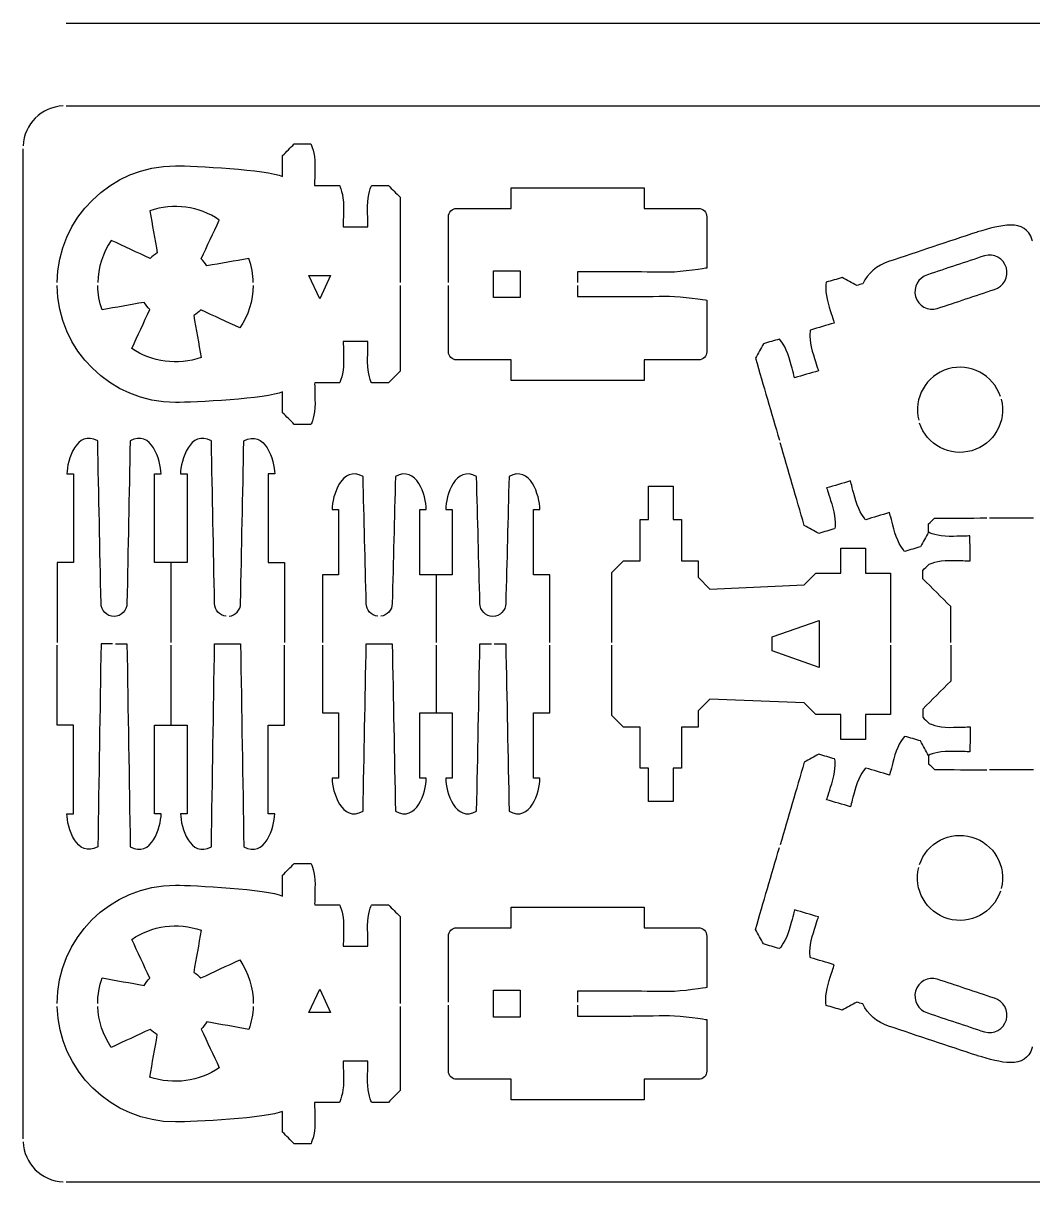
# Model space of a CAD drawing. Extents: x 0 to 680, y 0 to 410.
# Drawn here: x 0 to 122, y 0 to 140 of the extents above; entities that cross this region are included whole.
import ezdxf

# ---------------------------------------------------------------- set-up
doc = ezdxf.new("R2010")
doc.units = 0
doc.header["$MEASUREMENT"] = 0
doc.layers.add('DEFAULT', color=18, linetype='CONTINUOUS')

msp = doc.modelspace()

# ---------------------------------------------------------------- linework, layer by layer
at = {"layer": 'DEFAULT', "color": 1}
for points in [[(5.18, 140), (214.83, 140)], [(5.18, 130), (214.83, 130)], [(0, 5.18), (0, 124.83)], [(71.12, 65.18), (71.12, 73.63), (72.53, 75.05), (74.54, 75.05), (74.54, 80.05), (75.53, 80.05), (75.53, 84.05), (78.54, 84.05), (78.54, 80.05), (79.53, 80.05), (79.53, 75.05), (81.53, 75.05), (81.53, 73.05), (82.95, 71.63), (94.36, 72.13), (95.78, 73.55), (98.78, 73.55), (98.78, 76.55), (101.77, 76.55), (101.77, 73.55), (104.78, 73.55), (104.78, 65.18)], [(116.76, 80.22), (122.06, 80.24)], [(104.78, 64.83), (104.78, 56.46), (101.77, 56.46), (101.77, 53.46), (98.78, 53.46), (98.78, 56.46), (95.78, 56.46), (94.36, 57.87), (82.95, 58.34), (81.53, 56.93), (81.53, 54.96), (79.53, 54.96), (79.53, 49.97), (78.54, 49.97), (78.54, 45.97), (75.53, 45.97), (75.53, 49.97), (74.54, 49.97), (74.54, 54.96), (72.53, 54.96), (71.12, 56.34), (71.12, 64.83)], [(122.06, 49.78), (116.76, 49.79)], [(5.18, 0), (214.83, 0)]]:
    msp.add_lwpolyline(points, dxfattribs=at)
for points in [[(37.15, 109.53), (35.83, 106.7), (34.51, 109.53)], [(56.82, 110.09), (60.06, 110.09), (60.06, 106.85), (56.82, 106.85)], [(96.17, 62.17), (90.51, 64.17), (90.51, 65.84), (96.17, 67.84)], [(34.51, 20.48), (35.83, 23.3), (37.15, 20.48)], [(56.82, 23.17), (60.06, 23.17), (60.06, 19.92), (56.82, 19.92)]]:
    msp.add_lwpolyline(points, close=True, dxfattribs=at)
for points in [[(4.83, 130), (2.21, 129.91), (0.1, 127.8), (0.01, 125.18)], [(0.01, 4.83), (0.1, 2.2), (2.21, 0.1), (4.83, 0.01)]]:
    msp.add_open_spline(points, degree=3, dxfattribs=at)
for points, knots in [([(4.11, 108.65), (4.21, 116.45), (10.59, 122.77), (18.41, 122.77), (20.52, 122.77), (29.53, 122.31), (31.34, 121.48), (31.34, 122.32), (31.34, 123.16), (31.34, 124), (31.81, 124.47), (32.28, 124.94), (32.75, 125.41), (33.42, 125.41), (34.09, 125.41), (34.75, 125.41), (34.81, 125.41), (35.25, 124.28), (35.25, 122.91), (35.25, 121.52), (35.2, 120.75), (35.2, 120.4), (36.2, 120.4), (37.2, 120.4), (38.2, 120.4), (38.2, 120.4), (38.2, 120.4), (38.21, 120.4), (38.26, 120.4), (38.71, 119.28), (38.71, 117.9), (38.71, 116.52), (38.65, 115.74), (38.66, 115.4), (39.66, 115.4), (40.66, 115.4), (41.66, 115.4), (41.66, 115.74), (41.61, 116.52), (41.61, 117.9), (41.61, 119.28), (42.06, 120.4), (42.12, 120.4), (42.79, 120.4), (43.45, 120.4), (44.12, 120.4), (44.59, 119.93), (45.06, 119.46), (45.53, 118.99), (45.53, 115.54), (45.53, 112.09), (45.53, 108.65)], [0, 0, 0, 0, 1, 1, 1, 2, 2, 2, 9.12, 9.12, 9.12, 14.790996, 14.790996, 14.790996, 20.461005, 20.461005, 20.461005, 21.461005, 21.461005, 21.461005, 22.461005, 22.461005, 22.461005, 30.941005, 30.941005, 30.941005, 30.972628, 30.972628, 30.972628, 31.972628, 31.972628, 31.972628, 32.972628, 32.972628, 32.972628, 41.462628, 41.462628, 41.462628, 42.462628, 42.462628, 42.462628, 43.462628, 43.462628, 43.462628, 49.132628, 49.132628, 49.132628, 54.789482, 54.789482, 54.789482, 84.099482, 84.099482, 84.099482, 84.099482]), ([(51.37, 108.65), (51.37, 111.3), (51.37, 113.96), (51.37, 116.62), (51.37, 117.17), (51.82, 117.62), (52.37, 117.62), (54.56, 117.62), (56.75, 117.62), (58.94, 117.62), (58.94, 118.45), (58.94, 119.29), (58.94, 120.12), (64.3, 120.12), (69.67, 120.12), (75.03, 120.12), (75.03, 119.29), (75.03, 118.45), (75.03, 117.62), (77.22, 117.62), (79.4, 117.62), (81.59, 117.62), (82.14, 117.62), (82.59, 117.17), (82.59, 116.62), (82.59, 114.55), (82.59, 112.49), (82.59, 110.42), (82.59, 110.36), (79.47, 109.92), (78.09, 109.91), (76.71, 109.91), (73.8, 109.96), (73.46, 109.96), (71.3, 109.96), (69.14, 109.96), (66.98, 109.96), (66.98, 109.52), (66.98, 109.08), (66.98, 108.65)], [0, 0, 0, 0, 22.59, 22.59, 22.59, 23.59, 23.59, 23.59, 42.2, 42.2, 42.2, 49.29, 49.29, 49.29, 94.9, 94.9, 94.9, 101.99, 101.99, 101.99, 120.59, 120.59, 120.59, 121.59, 121.59, 121.59, 139.151, 139.151, 139.151, 140.151, 140.151, 140.151, 141.151, 141.151, 141.151, 159.521, 159.521, 159.521, 163.241, 163.241, 163.241, 163.241]), ([(27.8, 108.65), (27.78, 109.63), (27.61, 110.62), (27.27, 111.57), (25.57, 111.27), (23.88, 110.97), (22.18, 110.68), (22, 110.99), (21.77, 111.28), (21.51, 111.54), (22.24, 113.1), (22.97, 114.66), (23.7, 116.22), (21.27, 117.88), (18.15, 118.33), (15.31, 117.33), (15.61, 115.63), (15.91, 113.94), (16.21, 112.24), (15.89, 112.06), (15.6, 111.83), (15.34, 111.58), (13.78, 112.3), (12.21, 113.03), (10.65, 113.76), (9.62, 112.25), (9.05, 110.47), (9.02, 108.65)], [0, 0, 0, 0, 1, 1, 1, 15.651843, 15.651843, 15.651843, 16.651843, 16.651843, 16.651843, 31.293648, 31.293648, 31.293648, 32.293648, 32.293648, 32.293648, 46.956091, 46.956091, 46.956091, 47.956091, 47.956091, 47.956091, 62.616507, 62.616507, 62.616507, 63.616507, 63.616507, 63.616507, 63.616507]), ([(121.93, 113.69), (121.92, 113.73), (121.91, 113.77), (121.9, 113.8), (121.1, 116.51), (118.02, 115.57), (115.31, 114.78), (115.29, 114.78), (115.27, 114.77), (115.25, 114.77), (111.69, 113.58), (108.12, 112.39), (104.56, 111.19), (103.14, 110.76), (102.04, 109.76), (101.44, 108.52), (101.2, 108.45), (100.95, 108.37), (100.7, 108.3), (100.11, 108.62), (99.53, 108.94), (98.94, 109.26), (98.3, 109.07), (97.66, 108.89), (97.02, 108.7), (96.97, 108.69), (96.86, 107.48), (97.24, 106.16), (97.63, 104.83), (97.9, 104.1), (97.99, 103.77), (97.03, 103.49), (96.08, 103.21), (95.12, 102.93), (95.12, 102.93), (95.11, 102.93), (95.11, 102.93), (95.06, 102.91), (94.94, 101.71), (95.33, 100.39), (95.72, 99.07), (95.98, 98.33), (96.08, 98), (95.12, 97.72), (94.16, 97.44), (93.2, 97.16), (93.1, 97.48), (92.93, 98.25), (92.54, 99.58), (92.15, 100.9), (91.42, 101.85), (91.36, 101.83), (90.72, 101.64), (90.08, 101.46), (89.44, 101.27), (89.12, 100.69), (88.8, 100.1), (88.48, 99.52), (89.44, 96.22), (90.4, 92.92), (91.37, 89.61)], [0, 0, 0, 0, 0.343862, 0.343862, 0.343862, 1.343862, 1.343862, 1.343862, 1.499104, 1.499104, 1.499104, 33.466576, 33.466576, 33.466576, 34.466576, 34.466576, 34.466576, 36.675658, 36.675658, 36.675658, 42.350056, 42.350056, 42.350056, 48.01486, 48.01486, 48.01486, 49.01486, 49.01486, 49.01486, 50.01486, 50.01486, 50.01486, 58.498192, 58.498192, 58.498192, 58.529815, 58.529815, 58.529815, 59.529815, 59.529815, 59.529815, 60.529815, 60.529815, 60.529815, 69.023024, 69.023024, 69.023024, 70.023024, 70.023024, 70.023024, 71.023024, 71.023024, 71.023024, 76.690625, 76.690625, 76.690625, 82.357126, 82.357126, 82.357126, 111.596566, 111.596566, 111.596566, 111.596566]), ([(116.15, 111.9), (117.27, 112.23), (118.45, 111.58), (118.78, 110.46), (119.1, 109.33), (118.46, 108.15), (117.33, 107.83), (115.04, 107.06), (112.74, 106.29), (110.44, 105.53), (109.32, 105.2), (108.14, 105.85), (107.82, 106.97), (107.49, 108.09), (108.13, 109.27), (109.26, 109.6), (111.55, 110.37), (113.85, 111.13), (116.15, 111.9)], [20.588009, 20.588009, 20.588009, 20.588009, 21.588009, 21.588009, 21.588009, 22.588009, 22.588009, 22.588009, 43.173489, 43.173489, 43.173489, 44.173489, 44.173489, 44.173489, 45.173489, 45.173489, 45.173489, 65.761498, 65.761498, 65.761498, 65.761498]), ([(45.53, 108.29), (45.53, 104.84), (45.53, 101.39), (45.53, 97.94), (45.06, 97.47), (44.59, 97), (44.12, 96.53), (43.45, 96.53), (42.79, 96.53), (42.12, 96.53), (42.07, 96.53), (41.62, 97.65), (41.62, 99.03), (41.62, 100.41), (41.67, 101.19), (41.66, 101.53), (40.67, 101.53), (39.67, 101.53), (38.67, 101.54), (38.67, 101.19), (38.72, 100.42), (38.72, 99.03), (38.71, 97.65), (38.27, 96.53), (38.21, 96.53), (37.21, 96.53), (36.21, 96.53), (35.22, 96.53), (35.21, 96.2), (35.26, 95.41), (35.26, 94.03), (35.26, 92.65), (34.82, 91.53), (34.76, 91.53), (34.09, 91.53), (33.42, 91.53), (32.76, 91.53), (32.28, 92), (31.81, 92.47), (31.34, 92.94), (31.34, 93.78), (31.34, 94.62), (31.34, 95.46), (29.54, 94.63), (20.53, 94.17), (18.41, 94.17), (10.58, 94.17), (4.21, 100.48), (4.11, 108.29)], [0, 0, 0, 0, 29.351, 29.351, 29.351, 35.007854, 35.007854, 35.007854, 40.677861, 40.677861, 40.677861, 41.677861, 41.677861, 41.677861, 42.677861, 42.677861, 42.677861, 51.157887, 51.157887, 51.157887, 52.157887, 52.157887, 52.157887, 53.157887, 53.157887, 53.157887, 61.647893, 61.647893, 61.647893, 62.647893, 62.647893, 62.647893, 63.647893, 63.647893, 63.647893, 69.317893, 69.317893, 69.317893, 74.981823, 74.981823, 74.981823, 82.122823, 82.122823, 82.122823, 83.122823, 83.122823, 83.122823, 84.122823, 84.122823, 84.122823, 84.122823]), ([(27.8, 108.29), (27.76, 106.47), (27.2, 104.69), (26.17, 103.18), (24.6, 103.91), (23.04, 104.64), (21.48, 105.37), (21.22, 105.1), (20.93, 104.88), (20.61, 104.7), (20.91, 103), (21.21, 101.3), (21.51, 99.61), (18.66, 98.6), (15.54, 99.06), (13.12, 100.7), (13.85, 102.27), (14.58, 103.83), (15.3, 105.39), (15.04, 105.66), (14.82, 105.95), (14.63, 106.27), (12.94, 105.97), (11.24, 105.67), (9.54, 105.37), (9.2, 106.33), (9.03, 107.31), (9.02, 108.29)], [0, 0, 0, 0, 1, 1, 1, 15.655579, 15.655579, 15.655579, 16.655579, 16.655579, 16.655579, 31.310144, 31.310144, 31.310144, 32.310144, 32.310144, 32.310144, 46.976114, 46.976114, 46.976114, 47.976114, 47.976114, 47.976114, 62.629868, 62.629868, 62.629868, 63.629868, 63.629868, 63.629868, 63.629868]), ([(66.98, 108.29), (66.98, 107.85), (66.98, 107.41), (66.98, 106.96), (69.14, 106.96), (71.3, 106.96), (73.46, 106.96), (73.8, 106.96), (76.71, 107.01), (78.09, 107.01), (79.45, 107.01), (82.56, 106.58), (82.59, 106.52), (82.59, 104.45), (82.59, 102.38), (82.59, 100.31), (82.59, 99.76), (82.14, 99.32), (81.59, 99.32), (79.4, 99.32), (77.22, 99.32), (75.03, 99.32), (75.03, 98.48), (75.03, 97.65), (75.03, 96.82), (69.67, 96.82), (64.3, 96.82), (58.94, 96.82), (58.94, 97.65), (58.94, 98.48), (58.94, 99.32), (56.75, 99.32), (54.56, 99.32), (52.37, 99.32), (51.82, 99.32), (51.37, 99.76), (51.37, 100.31), (51.37, 102.97), (51.37, 105.63), (51.37, 108.29)], [0, 0, 0, 0, 3.78, 3.78, 3.78, 22.150002, 22.150002, 22.150002, 23.150002, 23.150002, 23.150002, 24.150002, 24.150002, 24.150002, 41.740002, 41.740002, 41.740002, 42.740002, 42.740002, 42.740002, 61.340002, 61.340002, 61.340002, 68.420002, 68.420002, 68.420002, 114.030002, 114.030002, 114.030002, 121.110002, 121.110002, 121.110002, 139.720002, 139.720002, 139.720002, 140.720002, 140.720002, 140.720002, 163.340002, 163.340002, 163.340002, 163.340002]), ([(118.06, 94.9), (117.2, 97.52), (114.41, 99.01), (111.74, 98.23), (109.07, 97.45), (107.52, 94.69), (108.2, 92.02)], [0, 0, 0, 0, 1, 1, 1, 2, 2, 2, 2]), ([(118.16, 94.56), (118.84, 91.89), (117.29, 89.13), (114.62, 88.35), (111.95, 87.58), (109.16, 89.06), (108.3, 91.68)], [0, 0, 0, 0, 1, 1, 1, 2, 2, 2, 2]), ([(17.84, 74.85), (17.18, 74.85), (16.53, 74.85), (15.88, 74.85), (15.87, 78.42), (15.87, 81.98), (15.87, 85.55), (16.13, 85.55), (16.4, 85.55), (16.66, 85.55), (16.66, 87.18), (15.48, 90.96), (12.93, 89.53), (12.8, 82.98), (12.67, 76.44), (12.54, 69.9), (12.54, 69.03), (11.84, 68.33), (10.98, 68.33), (10.11, 68.33), (9.41, 69.03), (9.41, 69.9), (9.28, 76.44), (9.14, 82.98), (9.01, 89.53), (6.46, 90.96), (5.29, 87.18), (5.29, 85.55), (5.55, 85.55), (5.81, 85.55), (6.07, 85.55), (6.07, 81.98), (6.07, 78.42), (6.07, 74.85), (5.42, 74.85), (4.76, 74.85), (4.11, 74.85), (4.11, 71.63), (4.11, 68.41), (4.11, 65.18)], [0, 0, 0, 0, 5.56, 5.56, 5.56, 35.890002, 35.890002, 35.890002, 38.120002, 38.120002, 38.120002, 39.120002, 39.120002, 39.120002, 94.772072, 94.772072, 94.772072, 95.772072, 95.772072, 95.772072, 96.772072, 96.772072, 96.772072, 152.424143, 152.424143, 152.424143, 153.424143, 153.424143, 153.424143, 155.654143, 155.654143, 155.654143, 185.984143, 185.984143, 185.984143, 191.544143, 191.544143, 191.544143, 218.943143, 218.943143, 218.943143, 218.943143]), ([(24.53, 68.34), (23.74, 68.43), (23.13, 69.09), (23.13, 69.9), (23, 76.44), (22.87, 82.98), (22.74, 89.53), (20.19, 90.96), (19.01, 87.18), (19.01, 85.55), (19.27, 85.55), (19.53, 85.55), (19.8, 85.55), (19.8, 81.98), (19.8, 78.42), (19.8, 74.85), (19.14, 74.85), (18.49, 74.85), (17.84, 74.85), (17.84, 71.63), (17.84, 68.41), (17.84, 65.18)], [0, 0, 0, 0, 1, 1, 1, 56.652271, 56.652271, 56.652271, 57.652271, 57.652271, 57.652271, 59.872271, 59.872271, 59.872271, 90.202271, 90.202271, 90.202271, 95.752271, 95.752271, 95.752271, 123.151271, 123.151271, 123.151271, 123.151271]), ([(24.88, 68.34), (25.66, 68.43), (26.27, 69.09), (26.27, 69.9), (26.4, 76.44), (26.53, 82.98), (26.66, 89.53), (29.21, 90.96), (30.39, 87.18), (30.39, 85.55), (30.12, 85.55), (29.86, 85.55), (29.6, 85.55), (29.6, 81.98), (29.6, 78.42), (29.6, 74.85), (30.26, 74.85), (30.91, 74.85), (31.56, 74.85), (31.56, 71.63), (31.56, 68.41), (31.56, 65.18)], [0, 0, 0, 0, 1, 1, 1, 56.652071, 56.652071, 56.652071, 57.652071, 57.652071, 57.652071, 59.882071, 59.882071, 59.882071, 90.212072, 90.212072, 90.212072, 95.762072, 95.762072, 95.762072, 123.161072, 123.161072, 123.161072, 123.161072]), ([(109.39, 78.49), (109.07, 77.91), (108.75, 77.33), (108.43, 76.75), (107.79, 76.56), (107.15, 76.37), (106.51, 76.18), (106.44, 76.18), (105.71, 77.13), (105.32, 78.44), (104.94, 79.77), (104.77, 80.53), (104.67, 80.86), (103.71, 80.57), (102.75, 80.29), (101.79, 80.01), (101.72, 80.01), (100.99, 80.95), (100.6, 82.27), (100.22, 83.6), (100.05, 84.36), (99.95, 84.69), (98.99, 84.41), (98.03, 84.12), (97.07, 83.84), (97.17, 83.52), (97.44, 82.78), (97.82, 81.46), (98.21, 80.14), (98.09, 78.93), (98.04, 78.92), (97.4, 78.73), (96.76, 78.54), (96.12, 78.35), (95.54, 78.68), (94.95, 79), (94.37, 79.32), (93.4, 82.64), (92.43, 85.96), (91.46, 89.28)], [0, 0, 0, 0, 5.661669, 5.661669, 5.661669, 11.338869, 11.338869, 11.338869, 12.338869, 12.338869, 12.338869, 13.338869, 13.338869, 13.338869, 21.83236, 21.83236, 21.83236, 22.83236, 22.83236, 22.83236, 23.83236, 23.83236, 23.83236, 32.325569, 32.325569, 32.325569, 33.325569, 33.325569, 33.325569, 34.325569, 34.325569, 34.325569, 40.002769, 40.002769, 40.002769, 45.663956, 45.663956, 45.663956, 75.082516, 75.082516, 75.082516, 75.082516]), ([(42.84, 68.34), (42.06, 68.43), (41.45, 69.09), (41.45, 69.9), (41.32, 75.01), (41.19, 80.12), (41.06, 85.23), (38.51, 86.65), (37.33, 82.88), (37.33, 81.25), (37.59, 81.25), (37.85, 81.25), (38.11, 81.25), (38.11, 78.62), (38.11, 75.98), (38.11, 73.35), (37.46, 73.35), (36.81, 73.35), (36.16, 73.35), (36.16, 70.63), (36.16, 67.91), (36.16, 65.18)], [0, 0, 0, 0, 1, 1, 1, 44.464433, 44.464433, 44.464433, 45.464433, 45.464433, 45.464433, 47.684433, 47.684433, 47.684433, 70.085433, 70.085433, 70.085433, 75.635433, 75.635433, 75.635433, 98.774433, 98.774433, 98.774433, 98.774433]), ([(49.88, 73.35), (49.23, 73.35), (48.57, 73.35), (47.92, 73.35), (47.92, 75.98), (47.92, 78.62), (47.92, 81.25), (48.18, 81.25), (48.44, 81.25), (48.7, 81.25), (48.7, 82.88), (47.53, 86.65), (44.98, 85.23), (44.85, 80.12), (44.72, 75.01), (44.59, 69.9), (44.59, 69.09), (43.98, 68.43), (43.2, 68.34)], [0, 0, 0, 0, 5.55, 5.55, 5.55, 27.950002, 27.950002, 27.950002, 30.180002, 30.180002, 30.180002, 31.180002, 31.180002, 31.180002, 74.644178, 74.644178, 74.644178, 75.644178, 75.644178, 75.644178, 75.644178]), ([(63.61, 65.18), (63.61, 67.91), (63.61, 70.63), (63.61, 73.35), (62.95, 73.35), (62.3, 73.35), (61.64, 73.35), (61.64, 75.98), (61.64, 78.62), (61.64, 81.25), (61.9, 81.25), (62.17, 81.25), (62.43, 81.25), (62.43, 82.88), (61.25, 86.65), (58.7, 85.23), (58.57, 80.12), (58.44, 75.01), (58.31, 69.9), (58.31, 69.03), (57.61, 68.33), (56.74, 68.33), (55.88, 68.33), (55.18, 69.03), (55.18, 69.9), (55.05, 75.01), (54.91, 80.12), (54.78, 85.23), (52.23, 86.65), (51.05, 82.88), (51.05, 81.25), (51.32, 81.25), (51.58, 81.25), (51.84, 81.25), (51.84, 78.62), (51.84, 75.98), (51.84, 73.35), (51.19, 73.35), (50.53, 73.35), (49.88, 73.35), (49.88, 70.63), (49.88, 67.91), (49.88, 65.18)], [0, 0, 0, 0, 23.14, 23.14, 23.14, 28.7, 28.7, 28.7, 51.100002, 51.100002, 51.100002, 53.330002, 53.330002, 53.330002, 54.330002, 54.330002, 54.330002, 97.795178, 97.795178, 97.795178, 98.795178, 98.795178, 98.795178, 99.795178, 99.795178, 99.795178, 143.26061, 143.26061, 143.26061, 144.26061, 144.26061, 144.26061, 146.49061, 146.49061, 146.49061, 168.89061, 168.89061, 168.89061, 174.45061, 174.45061, 174.45061, 197.59061, 197.59061, 197.59061, 197.59061]), ([(112.06, 65.18), (112.06, 66.63), (112.06, 68.07), (112.06, 69.51), (110.94, 70.63), (109.81, 71.76), (108.69, 72.88), (108.69, 73.21), (108.69, 73.55), (108.69, 73.88), (108.93, 74.12), (109.16, 74.35), (109.4, 74.59), (109.4, 74.65), (110.51, 75.09), (111.89, 75.09), (113.28, 75.09), (114.05, 75.04), (114.4, 75.05), (114.39, 76.05), (114.39, 77.05), (114.39, 78.04), (114.05, 78.05), (113.27, 77.99), (111.89, 77.99), (110.51, 77.99), (109.39, 78.44), (109.39, 78.49), (109.39, 78.83), (109.39, 79.16), (109.39, 79.49), (109.63, 79.73), (109.87, 79.97), (110.1, 80.2), (112.2, 80.21), (114.31, 80.21), (116.41, 80.22)], [0, 0, 0, 0, 12.25, 12.25, 12.25, 25.776247, 25.776247, 25.776247, 28.606247, 28.606247, 28.606247, 31.434674, 31.434674, 31.434674, 32.434674, 32.434674, 32.434674, 33.434674, 33.434674, 33.434674, 41.924698, 41.924698, 41.924698, 42.924698, 42.924698, 42.924698, 43.924698, 43.924698, 43.924698, 46.755698, 46.755698, 46.755698, 49.59756, 49.59756, 49.59756, 67.477633, 67.477633, 67.477633, 67.477633]), ([(10.8, 65.01), (10.34, 65.01), (9.87, 65.01), (9.41, 65.01), (9.28, 56.84), (9.15, 48.66), (9.02, 40.49), (6.46, 39.06), (5.29, 42.84), (5.29, 44.47), (5.55, 44.47), (5.82, 44.47), (6.08, 44.47), (6.08, 48.04), (6.07, 51.61), (6.07, 55.18), (5.42, 55.18), (4.76, 55.18), (4.11, 55.18), (4.11, 58.39), (4.11, 61.61), (4.11, 64.83)], [0, 0, 0, 0, 3.95, 3.95, 3.95, 73.458704, 73.458704, 73.458704, 74.458704, 74.458704, 74.458704, 76.698704, 76.698704, 76.698704, 107.058711, 107.058711, 107.058711, 112.618711, 112.618711, 112.618711, 139.988711, 139.988711, 139.988711, 139.988711]), ([(11.15, 65.01), (11.61, 65.01), (12.08, 65.01), (12.54, 65.01), (12.67, 56.84), (12.81, 48.66), (12.94, 40.49), (15.49, 39.06), (16.67, 42.84), (16.67, 44.47), (16.4, 44.47), (16.14, 44.47), (15.88, 44.47), (15.88, 48.04), (15.88, 51.61), (15.88, 55.18), (16.53, 55.18), (17.18, 55.18), (17.84, 55.18)], [0, 0, 0, 0, 3.95, 3.95, 3.95, 73.459024, 73.459024, 73.459024, 74.459024, 74.459024, 74.459024, 76.689024, 76.689024, 76.689024, 107.049024, 107.049024, 107.049024, 112.599024, 112.599024, 112.599024, 112.599024]), ([(17.84, 64.83), (17.84, 61.61), (17.84, 58.39), (17.84, 55.18), (18.49, 55.18), (19.14, 55.18), (19.8, 55.18), (19.8, 51.61), (19.8, 48.04), (19.8, 44.47), (19.54, 44.47), (19.28, 44.47), (19.02, 44.47), (19.02, 42.84), (20.19, 39.06), (22.74, 40.49), (22.87, 48.66), (23, 56.84), (23.13, 65.01), (24.18, 65.01), (25.22, 65.01), (26.27, 65.01), (26.4, 56.84), (26.53, 48.66), (26.66, 40.49), (29.21, 39.06), (30.39, 42.84), (30.39, 44.47), (30.13, 44.47), (29.86, 44.47), (29.6, 44.47), (29.6, 48.04), (29.6, 51.61), (29.6, 55.18), (30.26, 55.18), (30.91, 55.18), (31.56, 55.18), (31.56, 58.39), (31.56, 61.61), (31.56, 64.83)], [0, 0, 0, 0, 27.37, 27.37, 27.37, 32.92, 32.92, 32.92, 63.280007, 63.280007, 63.280007, 65.510007, 65.510007, 65.510007, 66.510007, 66.510007, 66.510007, 136.01887, 136.01887, 136.01887, 144.90887, 144.90887, 144.90887, 214.417734, 214.417734, 214.417734, 215.417734, 215.417734, 215.417734, 217.647734, 217.647734, 217.647734, 248.007734, 248.007734, 248.007734, 253.557734, 253.557734, 253.557734, 280.927734, 280.927734, 280.927734, 280.927734]), ([(36.16, 64.83), (36.16, 62.11), (36.16, 59.39), (36.16, 56.67), (36.81, 56.67), (37.46, 56.67), (38.11, 56.67), (38.11, 54.03), (38.11, 51.4), (38.11, 48.76), (37.85, 48.76), (37.59, 48.76), (37.33, 48.76), (37.33, 47.14), (38.51, 43.36), (41.06, 44.79), (41.19, 51.53), (41.32, 58.27), (41.45, 65.01), (42.5, 65.01), (43.54, 65.01), (44.59, 65.01), (44.72, 58.27), (44.85, 51.53), (44.98, 44.79), (47.53, 43.36), (48.7, 47.14), (48.7, 48.76), (48.44, 48.76), (48.18, 48.76), (47.92, 48.76), (47.92, 51.4), (47.92, 54.03), (47.92, 56.67), (48.57, 56.67), (49.23, 56.67), (49.88, 56.67)], [0, 0, 0, 0, 23.15, 23.15, 23.15, 28.7, 28.7, 28.7, 51.1, 51.1, 51.1, 53.32, 53.32, 53.32, 54.32, 54.32, 54.32, 111.641748, 111.641748, 111.641748, 120.531748, 120.531748, 120.531748, 177.853691, 177.853691, 177.853691, 178.853691, 178.853691, 178.853691, 181.083691, 181.083691, 181.083691, 203.483693, 203.483693, 203.483693, 209.033693, 209.033693, 209.033693, 209.033693]), ([(49.88, 64.83), (49.88, 62.11), (49.88, 59.39), (49.88, 56.67), (50.53, 56.67), (51.19, 56.67), (51.84, 56.67), (51.84, 54.03), (51.84, 51.4), (51.84, 48.76), (51.58, 48.76), (51.32, 48.76), (51.05, 48.76), (51.05, 47.14), (52.23, 43.36), (54.79, 44.79), (54.92, 51.53), (55.05, 58.27), (55.18, 65.01), (55.64, 65.01), (56.1, 65.01), (56.57, 65.01)], [0, 0, 0, 0, 23.15, 23.15, 23.15, 28.71, 28.71, 28.71, 51.11, 51.11, 51.11, 53.34, 53.34, 53.34, 54.34, 54.34, 54.34, 111.661748, 111.661748, 111.661748, 115.601748, 115.601748, 115.601748, 115.601748]), ([(56.92, 65.01), (57.38, 65.01), (57.85, 65.01), (58.31, 65.01), (58.44, 58.27), (58.57, 51.53), (58.71, 44.79), (61.26, 43.36), (62.43, 47.14), (62.43, 48.76), (62.17, 48.76), (61.9, 48.76), (61.64, 48.76), (61.64, 51.4), (61.64, 54.03), (61.64, 56.67), (62.3, 56.67), (62.95, 56.67), (63.61, 56.67), (63.61, 59.39), (63.61, 62.11), (63.61, 64.83)], [0, 0, 0, 0, 3.95, 3.95, 3.95, 61.271943, 61.271943, 61.271943, 62.271943, 62.271943, 62.271943, 64.501943, 64.501943, 64.501943, 86.901945, 86.901945, 86.901945, 92.461945, 92.461945, 92.461945, 115.611945, 115.611945, 115.611945, 115.611945]), ([(112.06, 64.83), (112.06, 63.39), (112.06, 61.95), (112.06, 60.51), (110.94, 59.39), (109.81, 58.26), (108.69, 57.13), (108.69, 56.8), (108.69, 56.47), (108.69, 56.14), (108.93, 55.9), (109.16, 55.67), (109.4, 55.43), (109.4, 55.37), (110.51, 54.93), (111.89, 54.92), (113.28, 54.92), (114.05, 54.97), (114.4, 54.97), (114.39, 53.97), (114.39, 52.97), (114.39, 51.97), (114.05, 51.97), (113.27, 52.02), (111.89, 52.02), (110.51, 52.02), (109.39, 51.57), (109.39, 51.52), (109.39, 51.19), (109.39, 50.86), (109.39, 50.52), (109.63, 50.29), (109.87, 50.05), (110.1, 49.81), (112.2, 49.81), (114.31, 49.8), (116.41, 49.8)], [0, 0, 0, 0, 12.25, 12.25, 12.25, 25.776955, 25.776955, 25.776955, 28.606955, 28.606955, 28.606955, 31.435382, 31.435382, 31.435382, 32.435382, 32.435382, 32.435382, 33.435382, 33.435382, 33.435382, 41.925405, 41.925405, 41.925405, 42.925405, 42.925405, 42.925405, 43.925405, 43.925405, 43.925405, 46.756405, 46.756405, 46.756405, 49.598267, 49.598267, 49.598267, 67.478337, 67.478337, 67.478337, 67.478337]), ([(109.39, 51.52), (109.07, 52.1), (108.75, 52.69), (108.43, 53.27), (107.79, 53.46), (107.15, 53.65), (106.51, 53.83), (106.44, 53.83), (105.71, 52.89), (105.32, 51.58), (104.94, 50.25), (104.77, 49.49), (104.67, 49.16), (103.71, 49.44), (102.75, 49.72), (101.79, 50), (101.72, 50), (100.99, 49.06), (100.6, 47.75), (100.22, 46.42), (100.05, 45.66), (99.95, 45.33), (98.99, 45.61), (98.03, 45.89), (97.07, 46.17), (97.17, 46.51), (97.44, 47.24), (97.82, 48.56), (98.21, 49.88), (98.09, 51.09), (98.04, 51.1), (97.4, 51.29), (96.76, 51.48), (96.12, 51.66), (95.54, 51.34), (94.95, 51.02), (94.37, 50.7), (93.4, 47.38), (92.43, 44.06), (91.46, 40.74)], [0, 0, 0, 0, 5.661669, 5.661669, 5.661669, 11.338869, 11.338869, 11.338869, 12.338869, 12.338869, 12.338869, 13.338869, 13.338869, 13.338869, 21.832078, 21.832078, 21.832078, 22.832078, 22.832078, 22.832078, 23.832078, 23.832078, 23.832078, 32.322479, 32.322479, 32.322479, 33.322479, 33.322479, 33.322479, 34.322479, 34.322479, 34.322479, 39.999679, 39.999679, 39.999679, 45.661348, 45.661348, 45.661348, 75.077988, 75.077988, 75.077988, 75.077988]), ([(108.3, 38.33), (109.16, 40.96), (111.95, 42.44), (114.62, 41.66), (117.29, 40.89), (118.84, 38.13), (118.16, 35.46)], [0, 0, 0, 0, 1, 1, 1, 2, 2, 2, 2]), ([(121.93, 16.33), (121.92, 16.29), (121.91, 16.25), (121.9, 16.22), (121.1, 13.5), (118.02, 14.44), (115.31, 15.24), (115.29, 15.24), (115.27, 15.24), (115.25, 15.25), (111.69, 16.44), (108.12, 17.63), (104.56, 18.82), (103.14, 19.26), (102.04, 20.25), (101.44, 21.5), (101.2, 21.57), (100.95, 21.64), (100.7, 21.72), (100.11, 21.4), (99.53, 21.08), (98.94, 20.76), (98.3, 20.94), (97.66, 21.13), (97.02, 21.32), (96.97, 21.33), (96.86, 22.53), (97.24, 23.86), (97.63, 25.18), (97.9, 25.91), (97.99, 26.24), (97.03, 26.52), (96.08, 26.8), (95.12, 27.08), (95.12, 27.09), (95.11, 27.09), (95.11, 27.09), (95.06, 27.1), (94.94, 28.31), (95.33, 29.63), (95.72, 30.95), (95.98, 31.69), (96.08, 32.01), (95.12, 32.29), (94.16, 32.58), (93.2, 32.86), (93.1, 32.53), (92.93, 31.77), (92.54, 30.44), (92.16, 29.13), (91.43, 28.19), (91.36, 28.19), (90.72, 28.37), (90.08, 28.56), (89.44, 28.75), (89.12, 29.33), (88.8, 29.92), (88.48, 30.5), (89.44, 33.8), (90.4, 37.1), (91.37, 40.4)], [0, 0, 0, 0, 0.335261, 0.335261, 0.335261, 1.335261, 1.335261, 1.335261, 1.490503, 1.490503, 1.490503, 33.457658, 33.457658, 33.457658, 34.457658, 34.457658, 34.457658, 36.666179, 36.666179, 36.666179, 42.340577, 42.340577, 42.340577, 48.008178, 48.008178, 48.008178, 49.008178, 49.008178, 49.008178, 50.008178, 50.008178, 50.008178, 58.491792, 58.491792, 58.491792, 58.523415, 58.523415, 58.523415, 59.523415, 59.523415, 59.523415, 60.523415, 60.523415, 60.523415, 69.016624, 69.016624, 69.016624, 70.016624, 70.016624, 70.016624, 71.016624, 71.016624, 71.016624, 76.684224, 76.684224, 76.684224, 82.349849, 82.349849, 82.349849, 111.590249, 111.590249, 111.590249, 111.590249]), ([(4.11, 21.54), (4.11, 29.43), (10.53, 35.84), (18.41, 35.84), (20.53, 35.84), (29.54, 35.38), (31.34, 34.54), (31.34, 35.38), (31.34, 36.22), (31.34, 37.06), (31.81, 37.53), (32.28, 38), (32.76, 38.47), (33.42, 38.47), (34.09, 38.47), (34.76, 38.47), (34.82, 38.47), (35.26, 37.35), (35.26, 35.97), (35.26, 34.59), (35.21, 33.81), (35.22, 33.47), (36.21, 33.47), (37.21, 33.48), (38.21, 33.48), (38.27, 33.48), (38.71, 32.36), (38.72, 30.98), (38.72, 29.59), (38.67, 28.82), (38.67, 28.47), (39.67, 28.47), (40.67, 28.48), (41.66, 28.48), (41.67, 28.82), (41.62, 29.6), (41.62, 30.98), (41.62, 32.36), (42.07, 33.48), (42.12, 33.48), (42.79, 33.48), (43.45, 33.48), (44.12, 33.48), (44.59, 33.01), (45.06, 32.54), (45.53, 32.07), (45.53, 28.56), (45.53, 25.05), (45.53, 21.54)], [0, 0, 0, 0, 1, 1, 1, 2, 2, 2, 9.14, 9.14, 9.14, 14.80393, 14.80393, 14.80393, 20.47393, 20.47393, 20.47393, 21.47393, 21.47393, 21.47393, 22.47393, 22.47393, 22.47393, 30.963937, 30.963937, 30.963937, 31.963937, 31.963937, 31.963937, 32.963937, 32.963937, 32.963937, 41.443963, 41.443963, 41.443963, 42.443963, 42.443963, 42.443963, 43.443963, 43.443963, 43.443963, 49.113972, 49.113972, 49.113972, 54.770826, 54.770826, 54.770826, 84.611826, 84.611826, 84.611826, 84.611826]), ([(118.06, 35.12), (117.2, 32.5), (114.41, 31.01), (111.74, 31.79), (109.07, 32.57), (107.52, 35.33), (108.2, 38)], [0, 0, 0, 0, 1, 1, 1, 2, 2, 2, 2]), ([(51.37, 21.72), (51.37, 24.38), (51.37, 27.04), (51.37, 29.7), (51.37, 30.25), (51.82, 30.7), (52.37, 30.7), (54.56, 30.7), (56.75, 30.7), (58.94, 30.7), (58.94, 31.53), (58.94, 32.36), (58.94, 33.2), (64.3, 33.2), (69.67, 33.2), (75.03, 33.2), (75.03, 32.36), (75.03, 31.53), (75.03, 30.7), (77.22, 30.7), (79.4, 30.7), (81.59, 30.7), (82.14, 30.7), (82.59, 30.25), (82.59, 29.7), (82.59, 27.63), (82.59, 25.57), (82.59, 23.5), (82.59, 23.44), (79.47, 23), (78.09, 22.99), (76.71, 22.99), (73.8, 23.04), (73.46, 23.04), (71.3, 23.04), (69.14, 23.04), (66.98, 23.04), (66.98, 22.6), (66.98, 22.16), (66.98, 21.72)], [0, 0, 0, 0, 22.6, 22.6, 22.6, 23.6, 23.6, 23.6, 42.21, 42.21, 42.21, 49.3, 49.3, 49.3, 94.91, 94.91, 94.91, 102, 102, 102, 120.6, 120.6, 120.6, 121.6, 121.6, 121.6, 139.16, 139.16, 139.16, 140.16, 140.16, 140.16, 141.16, 141.16, 141.16, 159.53, 159.53, 159.53, 163.26, 163.26, 163.26, 163.26]), ([(9.01, 21.54), (9.01, 22.58), (9.19, 23.63), (9.54, 24.64), (11.24, 24.34), (12.94, 24.04), (14.63, 23.74), (14.82, 24.05), (15.04, 24.35), (15.3, 24.62), (14.58, 26.18), (13.85, 27.74), (13.12, 29.3), (15.54, 30.95), (18.66, 31.4), (21.51, 30.4), (21.21, 28.7), (20.91, 27.01), (20.61, 25.31), (20.93, 25.13), (21.22, 24.9), (21.48, 24.64), (23.04, 25.37), (24.6, 26.1), (26.17, 26.83), (27.23, 25.27), (27.8, 23.42), (27.8, 21.54)], [0, 0, 0, 0, 1, 1, 1, 15.65358, 15.65358, 15.65358, 16.65358, 16.65358, 16.65358, 31.318644, 31.318644, 31.318644, 32.318644, 32.318644, 32.318644, 46.972223, 46.972223, 46.972223, 47.972223, 47.972223, 47.972223, 62.628226, 62.628226, 62.628226, 63.628226, 63.628226, 63.628226, 63.628226]), ([(109.26, 20.41), (108.13, 20.74), (107.49, 21.92), (107.82, 23.05), (108.14, 24.17), (109.32, 24.82), (110.44, 24.49), (112.74, 23.72), (115.04, 22.96), (117.33, 22.19), (118.46, 21.86), (119.1, 20.69), (118.78, 19.56), (118.45, 18.43), (117.27, 17.79), (116.15, 18.12), (113.85, 18.88), (111.55, 19.65), (109.26, 20.41)], [20.586744, 20.586744, 20.586744, 20.586744, 21.586744, 21.586744, 21.586744, 22.586744, 22.586744, 22.586744, 43.171591, 43.171591, 43.171591, 44.171591, 44.171591, 44.171591, 45.171591, 45.171591, 45.171591, 65.758335, 65.758335, 65.758335, 65.758335]), ([(45.53, 21.19), (45.53, 17.8), (45.53, 14.41), (45.53, 11.02), (45.06, 10.55), (44.59, 10.08), (44.12, 9.61), (43.45, 9.61), (42.79, 9.61), (42.12, 9.61), (42.06, 9.61), (41.61, 10.72), (41.61, 12.1), (41.61, 13.49), (41.66, 14.27), (41.66, 14.6), (40.66, 14.6), (39.66, 14.6), (38.66, 14.6), (38.65, 14.26), (38.71, 13.49), (38.71, 12.1), (38.71, 10.73), (38.26, 9.6), (38.21, 9.6), (38.2, 9.6), (38.2, 9.6), (38.2, 9.6), (37.2, 9.6), (36.2, 9.6), (35.2, 9.6), (35.2, 9.26), (35.25, 8.48), (35.25, 7.1), (35.25, 5.72), (34.81, 4.6), (34.75, 4.6), (34.09, 4.6), (33.42, 4.6), (32.75, 4.6), (32.28, 5.07), (31.81, 5.54), (31.34, 6.01), (31.34, 6.85), (31.34, 7.68), (31.34, 8.52), (29.53, 7.7), (20.52, 7.24), (18.41, 7.24), (10.65, 7.24), (4.3, 13.46), (4.11, 21.19)], [0, 0, 0, 0, 28.819, 28.819, 28.819, 34.475854, 34.475854, 34.475854, 40.145854, 40.145854, 40.145854, 41.145854, 41.145854, 41.145854, 42.145854, 42.145854, 42.145854, 50.635854, 50.635854, 50.635854, 51.635854, 51.635854, 51.635854, 52.635854, 52.635854, 52.635854, 52.667807, 52.667807, 52.667807, 61.147807, 61.147807, 61.147807, 62.147807, 62.147807, 62.147807, 63.147807, 63.147807, 63.147807, 68.817814, 68.817814, 68.817814, 74.488104, 74.488104, 74.488104, 81.609104, 81.609104, 81.609104, 82.609104, 82.609104, 82.609104, 83.609104, 83.609104, 83.609104, 83.609104]), ([(27.79, 21.19), (27.76, 20.26), (27.59, 19.33), (27.27, 18.43), (25.57, 18.73), (23.88, 19.03), (22.18, 19.33), (22, 19.02), (21.77, 18.72), (21.51, 18.46), (22.24, 16.9), (22.97, 15.34), (23.7, 13.78), (21.27, 12.13), (18.15, 11.68), (15.31, 12.67), (15.61, 14.37), (15.91, 16.07), (16.21, 17.77), (15.89, 17.95), (15.6, 18.17), (15.34, 18.43), (13.78, 17.7), (12.21, 16.98), (10.65, 16.25), (9.65, 17.71), (9.09, 19.43), (9.02, 21.19)], [0, 0, 0, 0, 1, 1, 1, 15.651843, 15.651843, 15.651843, 16.651843, 16.651843, 16.651843, 31.293648, 31.293648, 31.293648, 32.293648, 32.293648, 32.293648, 46.95806, 46.95806, 46.95806, 47.95806, 47.95806, 47.95806, 62.618899, 62.618899, 62.618899, 63.618899, 63.618899, 63.618899, 63.618899]), ([(66.98, 21.37), (66.98, 20.93), (66.98, 20.48), (66.98, 20.04), (69.14, 20.04), (71.3, 20.04), (73.46, 20.04), (73.8, 20.04), (76.71, 20.09), (78.09, 20.09), (79.45, 20.09), (82.56, 19.66), (82.59, 19.6), (82.59, 17.53), (82.59, 15.46), (82.59, 13.39), (82.59, 12.84), (82.14, 12.39), (81.59, 12.39), (79.4, 12.39), (77.22, 12.39), (75.03, 12.39), (75.03, 11.56), (75.03, 10.73), (75.03, 9.9), (69.67, 9.9), (64.3, 9.9), (58.94, 9.9), (58.94, 10.73), (58.94, 11.56), (58.94, 12.39), (56.75, 12.39), (54.56, 12.39), (52.37, 12.39), (51.82, 12.39), (51.37, 12.84), (51.37, 13.39), (51.37, 16.05), (51.37, 18.71), (51.37, 21.37)], [0, 0, 0, 0, 3.78, 3.78, 3.78, 22.150003, 22.150003, 22.150003, 23.150003, 23.150003, 23.150003, 24.150003, 24.150003, 24.150003, 41.740003, 41.740003, 41.740003, 42.740003, 42.740003, 42.740003, 61.340003, 61.340003, 61.340003, 68.420003, 68.420003, 68.420003, 114.030003, 114.030003, 114.030003, 121.110003, 121.110003, 121.110003, 139.720003, 139.720003, 139.720003, 140.720003, 140.720003, 140.720003, 163.340003, 163.340003, 163.340003, 163.340003])]:
    msp.add_open_spline(points, degree=3, knots=knots, dxfattribs=at)

doc.saveas('drawing.dxf')
